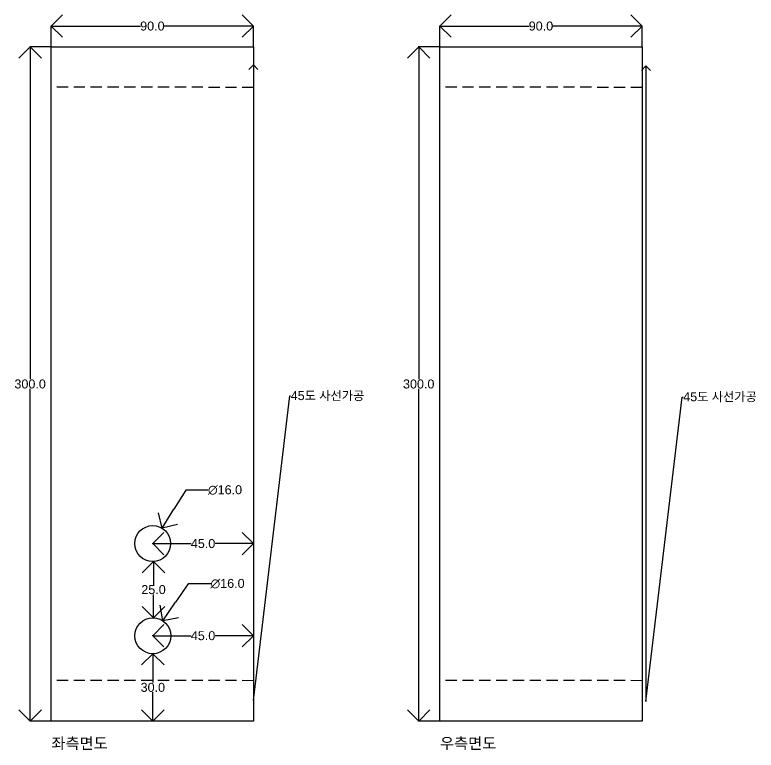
# Model space of a CAD drawing. Header units: inches. Extents: x 123 to 1292, y -20 to 742.
# Drawn here: x 875.8 to 1205.8, y -12.9 to 314.3 of the extents above; entities that cross this region are included whole.
import ezdxf
from ezdxf import colors
from ezdxf.entities.mleader import LeaderData, LeaderLine
from ezdxf.math import Vec2, Vec3

# ---------------------------------------------------------------- set-up
doc = ezdxf.new("R2010")
doc.units = ezdxf.units.IN
doc.header["$MEASUREMENT"] = 0
doc.linetypes.add('DASHED', pattern=[0.75, 0.5, -0.25])
doc.styles.get("Standard").update_dxf_attribs({"font": 'arial.ttf', "height": 4})
doc.dimstyles.get("Standard").update_dxf_attribs({"dimtxt": 4, "dimasz": 10, "dimexe": 0.18, "dimexo": 0.0625, "dimgap": 0.09, "dimtad": 0, "dimtih": 1, "dimtoh": 1, "dimdec": 1, "dimzin": 0, "dimdsep": 46, "dimtxsty": 'Standard', "dimblk": 'OPEN90', "dimcen": 0.09, "dimclrd": 3, "dimclre": 3, "dimclrt": 3, "dimadec": 0, "dimazin": 0, "dimtfac": 1, "dimtdec": 1, "dimtofl": 0, "dimtmove": 0, "dimatfit": 3, "dimfxl": 1, "dimtolj": 1, "dimtzin": 0, "dimarcsym": 0})

# ---------------------------------------------------------------- blocks, each defined once
blk = doc.blocks.new('_Open90')
at = {"color": 0, "linetype": 'ByBlock', "lineweight": -2}
for p, q in [((-0.5, 0.5), (0, 0)), ((0, 0), (-1, 0)), ((0, 0), (-0.5, -0.5))]:
    blk.add_line(p, q, dxfattribs=at)
blk = doc.blocks.new('*D44')
at = {"color": 3, "lineweight": -2, "transparency": 16777216}
for p, q in [((953.01, 61.15), (947.39, 52.88)), ((963.01, 61.15), (953.01, 61.15)), ((937.17, 38), (937.35, 38)), ((937.26, 37.91), (937.26, 38.09))]:
    blk.add_line(p, q, dxfattribs=at)
at = {"layer": 'Defpoints', "color": 0, "transparency": 16777216}
for p in [(941.76, 44.62), (932.76, 31.39)]:
    blk.add_point(p, dxfattribs=at)
at = {"color": 3, "lineweight": -2, "transparency": 16777216, "xscale": 10, "yscale": 10, "zscale": 10, "rotation": 235.7753908229147}
blk.add_blockref('_Open90', (941.76, 44.62), dxfattribs=at)
at = {"color": 3, "transparency": 16777216, "insert": (970.5, 61.15), "char_height": 4, "attachment_point": 5}
blk.add_mtext('\\A1;∅16.0', dxfattribs=at)
blk = doc.blocks.new('*D45')
at = {"color": 3, "lineweight": -2, "transparency": 16777216}
for p, q in [((951.88, 102.83), (946.63, 94.32)), ((961.88, 102.83), (951.88, 102.83)), ((937.08, 79), (937.26, 79)), ((937.17, 78.91), (937.17, 79.09))]:
    blk.add_line(p, q, dxfattribs=at)
at = {"layer": 'Defpoints', "color": 0, "transparency": 16777216}
for p in [(941.38, 85.81), (932.97, 72.19)]:
    blk.add_point(p, dxfattribs=at)
at = {"color": 3, "lineweight": -2, "transparency": 16777216, "xscale": 10, "yscale": 10, "zscale": 10, "rotation": 238.319796712453}
blk.add_blockref('_Open90', (941.38, 85.81), dxfattribs=at)
at = {"color": 3, "transparency": 16777216, "insert": (969.37, 102.83), "char_height": 4, "attachment_point": 5}
blk.add_mtext('\\A1;∅16.0', dxfattribs=at)
blk = doc.blocks.new('*D46')
at = {"color": 3, "lineweight": -2, "transparency": 16777216}
for p, q in [((937.33, 71), (937.73, 71)), ((937.55, 61), (937.55, 60.63)), ((937.55, 56), (937.55, 56.37)), ((937.33, 46), (937.73, 46))]:
    blk.add_line(p, q, dxfattribs=at)
at = {"layer": 'Defpoints', "color": 0, "transparency": 16777216}
for p in [(937.27, 71), (937.27, 46), (937.55, 46)]:
    blk.add_point(p, dxfattribs=at)
at = {"color": 3, "lineweight": -2, "transparency": 16777216, "xscale": 10, "yscale": 10, "zscale": 10}
for p, rotation in [((937.55, 71), 90), ((937.55, 46), 270)]:
    blk.add_blockref('_Open90', p, dxfattribs=dict(at, rotation=rotation))
at = {"color": 3, "transparency": 16777216, "insert": (937.55, 58.5), "char_height": 4, "attachment_point": 5}
blk.add_mtext('\\A1;25.0', dxfattribs=at)
blk = doc.blocks.new('*D47')
at = {"color": 3, "lineweight": -2, "transparency": 16777216}
for p, q in [((937.2, 30), (937.06, 30)), ((937.24, 20), (937.24, 17.13)), ((937.24, 10), (937.24, 12.87)), ((937.2, 0), (937.06, 0))]:
    blk.add_line(p, q, dxfattribs=at)
at = {"layer": 'Defpoints', "color": 0, "transparency": 16777216}
for p in [(937.26, 30), (937.24, 0), (937.26, 0)]:
    blk.add_point(p, dxfattribs=at)
at = {"color": 3, "lineweight": -2, "transparency": 16777216, "xscale": 10, "yscale": 10, "zscale": 10}
for p, rotation in [((937.24, 30), 90), ((937.24, 0), 270)]:
    blk.add_blockref('_Open90', p, dxfattribs=dict(at, rotation=rotation))
at = {"color": 3, "transparency": 16777216, "insert": (937.24, 15), "char_height": 4, "attachment_point": 5}
blk.add_mtext('\\A1;30.0', dxfattribs=at)
blk = doc.blocks.new('*D48')
at = {"color": 3, "lineweight": -2, "transparency": 16777216}
for p, q in [((937.17, 79.06), (937.17, 79.18)), ((947.17, 79), (954.25, 79)), ((972.03, 79), (964.96, 79)), ((982.03, 79.06), (982.03, 79.18))]:
    blk.add_line(p, q, dxfattribs=at)
at = {"layer": 'Defpoints', "color": 0, "transparency": 16777216}
for p in [(937.17, 79), (982.03, 79), (982.03, 79)]:
    blk.add_point(p, dxfattribs=at)
at = {"color": 3, "lineweight": -2, "transparency": 16777216, "xscale": 10, "yscale": 10, "zscale": 10, "rotation": 180}
blk.add_blockref('_Open90', (937.17, 79), dxfattribs=at)
at = {"color": 3, "lineweight": -2, "transparency": 16777216, "xscale": 10, "yscale": 10, "zscale": 10}
blk.add_blockref('_Open90', (982.03, 79), dxfattribs=at)
at = {"color": 3, "transparency": 16777216, "insert": (959.6, 79), "char_height": 4, "attachment_point": 5}
blk.add_mtext('\\A1;45.0', dxfattribs=at)
blk = doc.blocks.new('*D43')
at = {"color": 3, "lineweight": -2, "transparency": 16777216}
for p, q in [((937.17, 38.06), (937.17, 38.18)), ((947.17, 38), (954.25, 38)), ((972.03, 38), (964.96, 38)), ((982.03, 38.06), (982.03, 38.18))]:
    blk.add_line(p, q, dxfattribs=at)
at = {"layer": 'Defpoints', "color": 0, "transparency": 16777216}
for p in [(937.17, 38), (982.03, 38), (982.03, 38)]:
    blk.add_point(p, dxfattribs=at)
at = {"color": 3, "lineweight": -2, "transparency": 16777216, "xscale": 10, "yscale": 10, "zscale": 10, "rotation": 180}
blk.add_blockref('_Open90', (937.17, 38), dxfattribs=at)
at = {"color": 3, "lineweight": -2, "transparency": 16777216, "xscale": 10, "yscale": 10, "zscale": 10}
blk.add_blockref('_Open90', (982.03, 38), dxfattribs=at)
at = {"color": 3, "transparency": 16777216, "insert": (959.6, 38), "char_height": 4, "attachment_point": 5}
blk.add_mtext('\\A1;45.0', dxfattribs=at)
blk = doc.blocks.new('*D49')
at = {"color": 3, "lineweight": -2, "transparency": 16777216}
for p, q in [((892.03, 300.06), (892.03, 309.46)), ((902.03, 309.28), (931.76, 309.28)), ((972.03, 309.28), (942.31, 309.28)), ((982.03, 300.06), (982.03, 309.46))]:
    blk.add_line(p, q, dxfattribs=at)
at = {"layer": 'Defpoints', "color": 0, "transparency": 16777216}
for p in [(982.03, 309.28), (892.03, 300), (982.03, 300)]:
    blk.add_point(p, dxfattribs=at)
at = {"color": 3, "lineweight": -2, "transparency": 16777216, "xscale": 10, "yscale": 10, "zscale": 10, "rotation": 180}
blk.add_blockref('_Open90', (892.03, 309.28), dxfattribs=at)
at = {"color": 3, "lineweight": -2, "transparency": 16777216, "xscale": 10, "yscale": 10, "zscale": 10}
blk.add_blockref('_Open90', (982.03, 309.28), dxfattribs=at)
at = {"color": 3, "transparency": 16777216, "insert": (937.03, 309.28), "char_height": 4, "attachment_point": 5}
blk.add_mtext('\\A1;90.0', dxfattribs=at)
blk = doc.blocks.new('*D50')
at = {"color": 3, "lineweight": -2, "transparency": 16777216}
for p, q in [((891.97, 300), (882.43, 300)), ((882.61, 290), (882.61, 152.13)), ((882.61, 10), (882.61, 147.87)), ((891.97, 0), (882.43, 0))]:
    blk.add_line(p, q, dxfattribs=at)
at = {"layer": 'Defpoints', "color": 0, "transparency": 16777216}
for p in [(892.03, 300), (882.61, 0), (892.03, 0)]:
    blk.add_point(p, dxfattribs=at)
at = {"color": 3, "lineweight": -2, "transparency": 16777216, "xscale": 10, "yscale": 10, "zscale": 10}
for p, rotation in [((882.61, 300), 90), ((882.61, 0), 270)]:
    blk.add_blockref('_Open90', p, dxfattribs=dict(at, rotation=rotation))
at = {"color": 3, "transparency": 16777216, "insert": (882.61, 150), "char_height": 4, "attachment_point": 5}
blk.add_mtext('\\A1;300.0', dxfattribs=at)
blk = doc.blocks.new('*D53')
at = {"color": 3, "lineweight": -2, "transparency": 16777216}
for p, q in [((1065.03, 300.06), (1065.03, 309.46)), ((1075.03, 309.28), (1104.75, 309.28)), ((1145.03, 309.28), (1115.31, 309.28)), ((1155.03, 300.06), (1155.03, 309.46))]:
    blk.add_line(p, q, dxfattribs=at)
at = {"layer": 'Defpoints', "color": 0, "transparency": 16777216}
for p in [(1155.03, 309.28), (1065.03, 300), (1155.03, 300)]:
    blk.add_point(p, dxfattribs=at)
at = {"color": 3, "lineweight": -2, "transparency": 16777216, "xscale": 10, "yscale": 10, "zscale": 10, "rotation": 180}
blk.add_blockref('_Open90', (1065.03, 309.28), dxfattribs=at)
at = {"color": 3, "lineweight": -2, "transparency": 16777216, "xscale": 10, "yscale": 10, "zscale": 10}
blk.add_blockref('_Open90', (1155.03, 309.28), dxfattribs=at)
at = {"color": 3, "transparency": 16777216, "insert": (1110.03, 309.28), "char_height": 4, "attachment_point": 5}
blk.add_mtext('\\A1;90.0', dxfattribs=at)
blk = doc.blocks.new('*D54')
at = {"color": 3, "lineweight": -2, "transparency": 16777216}
for p, q in [((1064.97, 300), (1055.43, 300)), ((1055.61, 290), (1055.61, 152.13)), ((1055.61, 10), (1055.61, 147.87)), ((1064.97, 0), (1055.43, 0))]:
    blk.add_line(p, q, dxfattribs=at)
at = {"layer": 'Defpoints', "color": 0, "transparency": 16777216}
for p in [(1065.03, 300), (1055.61, 0), (1065.03, 0)]:
    blk.add_point(p, dxfattribs=at)
at = {"color": 3, "lineweight": -2, "transparency": 16777216, "xscale": 10, "yscale": 10, "zscale": 10}
for p, rotation in [((1055.61, 300), 90), ((1055.61, 0), 270)]:
    blk.add_blockref('_Open90', p, dxfattribs=dict(at, rotation=rotation))
at = {"color": 3, "transparency": 16777216, "insert": (1055.61, 150), "char_height": 4, "attachment_point": 5}
blk.add_mtext('\\A1;300.0', dxfattribs=at)

msp = doc.modelspace()

# ---------------------------------------------------------------- linework, layer by layer
for p, q in [((892.03, 0), (892.03, 300)), ((892.03, 300), (982.03, 300)), ((982.03, 300), (982.03, 0)), ((1065.03, 0), (1065.03, 300)), ((1065.03, 300), (1155.03, 300)), ((1155.03, 300), (1155.03, 0)), ((982.03, 0), (892.03, 0)), ((1155.03, 0), (1065.03, 0))]:
    msp.add_line(p, q)
at = {"linetype": 'DASHED', "ltscale": 10}
for p, q in [((982.03, 282), (892.03, 282.1)), ((1155.03, 282), (1065.03, 282.1)), ((982.03, 18), (892.03, 18.1)), ((1155.03, 18), (1065.03, 18.1))]:
    msp.add_line(p, q, dxfattribs=at)
for centre in [(937.17, 79), (937.26, 38)]:
    msp.add_circle(centre, 8)

# ---------------------------------------------------------------- texts
at = {"char_height": 5, "attachment_point": 1}
for s, insert in [('{\\fGulim|b0|i0|c129|p50;좌측면도}', (892.08, -7.39)), ('{\\fGulim|b0|i0|c129|p50;우측면도}', (1065.07, -7.39))]:
    msp.add_mtext_dynamic_manual_height_columns(s, width=89.7724, gutter_width=25, heights=[4.63], dxfattribs=dict(at, insert=insert))

# ---------------------------------------------------------------- dimensions: what is measured, and where the dimension line sits
for base, p1, p2, picture, middle in [((982.03, 309.28), (892.03, 300), (982.03, 300), '*D49', (937.03, 309.28)), ((1155.03, 309.28), (1065.03, 300), (1155.03, 300), '*D53', (1110.03, 309.28))]:
    dim = msp.add_linear_dim(base=base, p1=p1, p2=p2, dimstyle='Standard')
    dim.commit()
    dim.dimension.update_dxf_attribs({"geometry": picture, "text_midpoint": middle})
for base, p1, p2, picture, middle in [((882.61, 0), (892.03, 300), (892.03, 0), '*D50', (882.61, 150)), ((1055.61, 0), (1065.03, 300), (1065.03, 0), '*D54', (1055.61, 150)), ((937.24, 0), (937.26, 30), (937.26, 0), '*D47', (937.24, 15))]:
    dim = msp.add_linear_dim(base=base, p1=p1, p2=p2, angle=90, dimstyle='Standard')
    dim.commit()
    dim.dimension.update_dxf_attribs({"geometry": picture, "text_midpoint": middle})
for p1, p2, picture, middle in [((932.97, 72.19), (941.38, 85.81), '*D45', (969.37, 102.83)), ((932.76, 31.39), (941.76, 44.62), '*D44', (970.5, 61.15))]:
    dim = msp.add_diameter_dim_2p(p1=p1, p2=p2, dimstyle='Standard')
    dim.commit()
    dim.dimension.update_dxf_attribs({"geometry": picture, "text_midpoint": middle})
for base, p1, p2, picture, middle in [((982.03, 79), (937.17, 79), (982.03, 79), '*D48', (959.6, 79)), ((982.03, 38), (937.17, 38), (982.03, 38), '*D43', (959.6, 38))]:
    dim = msp.add_linear_dim(base=base, p1=p1, p2=p2, text='45.0', dimstyle='Standard')
    dim.commit()
    dim.dimension.update_dxf_attribs({"geometry": picture, "text_midpoint": middle})
dim = msp.add_linear_dim(base=(937.55, 46), p1=(937.27, 71), p2=(937.27, 46), angle=90, dimstyle='Standard')
dim.commit()
dim.dimension.update_dxf_attribs({"geometry": '*D46', "text_midpoint": (937.55, 58.5), "dimtype": 160})

# ---------------------------------------------------------------- leaders
at = {"color": 3}
ml = msp.add_multileader_mtext('Standard', dxfattribs=at)
ml.set_content('45{\\fGulim|b0|i0|c129|p50;도 사선가공}', color=3)
ml.set_leader_properties()
ml.set_arrow_properties(name='OPEN90')
ml.build(insert=Vec2(0, 0))
ml.multileader.update_dxf_attribs({"dogleg_length": 0.36})
ctx = ml.context
ctx.base_point, ctx.landing_gap_size, ctx.plane_origin = Vec3(998.54, 144.72), 0.09, Vec3(982.05, 292.03)
notes = []
notes.append((ctx, [(0, (1, 1, 0), (998.18, 144.72), (1, 0), 0.36, [(1, [(982.05, 292.03), (982.03, 9.22)], 0, [])])]))
ctx.mtext.insert, ctx.mtext.flow_direction = Vec3(998.63, 146.86), 5
ml = msp.add_multileader_mtext('Standard', dxfattribs=at)
ml.set_content('45{\\fGulim|b0|i0|c129|p50;도 사선가공}', color=3)
ml.set_leader_properties()
ml.set_arrow_properties(name='OPEN90')
ml.build(insert=Vec2(0, 0))
ml.multileader.update_dxf_attribs({"dogleg_length": 0.36})
ctx = ml.context
ctx.base_point, ctx.landing_gap_size, ctx.plane_origin = Vec3(1173.28, 144.21), 0.09, Vec3(1156.79, 291.52)
notes.append((ctx, [(0, (1, 1, 0), (1172.92, 144.21), (1, 0), 0.36, [(1, [(1156.79, 291.52), (1156.78, 8.72)], 0, [])])]))
ctx.mtext.insert, ctx.mtext.flow_direction = Vec3(1173.37, 146.35), 5
for ctx, leaders in notes:
    for number, flags, end, landing, length, lines in leaders:
        leader = LeaderData()
        leader.index, (leader.has_last_leader_line, leader.has_dogleg_vector, leader.attachment_direction) = number, flags
        leader.last_leader_point, leader.dogleg_vector, leader.dogleg_length = Vec3(end), Vec3(landing), length
        for number, points, colour, breaks in lines:
            line = LeaderLine()
            line.index, line.vertices, line.color, line.breaks = number, Vec3.list(points), colors.encode_raw_color(colour), breaks
            leader.lines.append(line)
        ctx.leaders.append(leader)

doc.saveas('drawing.dxf')
